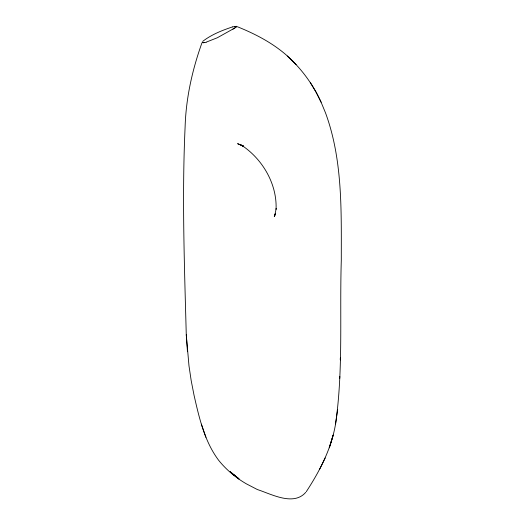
<?xml version="1.0" encoding="UTF-8"?>
<svg xmlns="http://www.w3.org/2000/svg" width="525" height="525" viewBox="0 0 525 525"><rect width="100%" height="100%" fill="white"/><g stroke="black" fill="none" stroke-linecap="round" stroke-linejoin="round"><path stroke-width="0.79" d="M306.265 491.708C319.791 471.01 331.472 448.54 335.573 423.918C343.357 369.803 339.577 314.829 341.296 260.374C341.257 211.037 342.832 159.974 325.526 112.914L321.103 102.218C314.849 88.417 306.397 75.666 296.041 64.595L295.221 63.788M340.266 359.92L340.318 357.998M339.754 378.348L339.813 376.392M335.573 423.918L337.66 409.349L337.372 411.351M201.961 42.853C192.275 69.851 185.988 98.057 185.115 126.807C181.912 196.068 184.419 265.493 186.27 334.76L188.987 365.846L191.205 380.71L194.066 395.358C199.132 417.559 204.343 440.705 218.013 459.421L218.617 460.248C226.249 469.777 235.758 477.678 246.291 483.807L257.368 489.543C271.386 494.064 293.468 506.428 305.753 492.338M275.264 214.2L274.286 216.582L275.317 213.819L274.851 215.138L276.15 208.642L276.071 209.245C277.095 184.157 262.802 159.567 242.268 145.694L242.911 146.121L237.589 143.666L243.488 145.983L241.566 145.228M319.417 469.652L325.205 457.977M202.801 41.304C211.568 34.538 222.147 30.345 232.595 26.887M236.073 27.162L236.558 26.302L232.687 26.893M234.76 28.042L236.565 26.637L234.419 26.447M232.923 29.144L234.839 27.989L217.343 37.748L206.227 42.144M206.082 42.302L203.018 42.774L202.263 42.039M203.09 42.696L204.343 42.604M240.312 144.729L242.438 145.523M237.156 26.644C258.956 35.378 280.133 46.902 296.041 64.595L287.254 55.985M231.223 472.73L234.229 475.125M236.637 477.041L239.039 478.964L236.493 476.91M232.03 473.314L230.757 472.29L238.731 478.826L230.127 471.732M233.303 474.344L235.213 475.88M230.35 471.804L231.486 472.887M310.314 82.504L316.201 92.354L321.103 102.218M201.383 424.154L205.944 437.338M186.27 334.76L187.458 351.73M333.145 435.153L329.293 447.759L333.145 435.153"/></g></svg>
